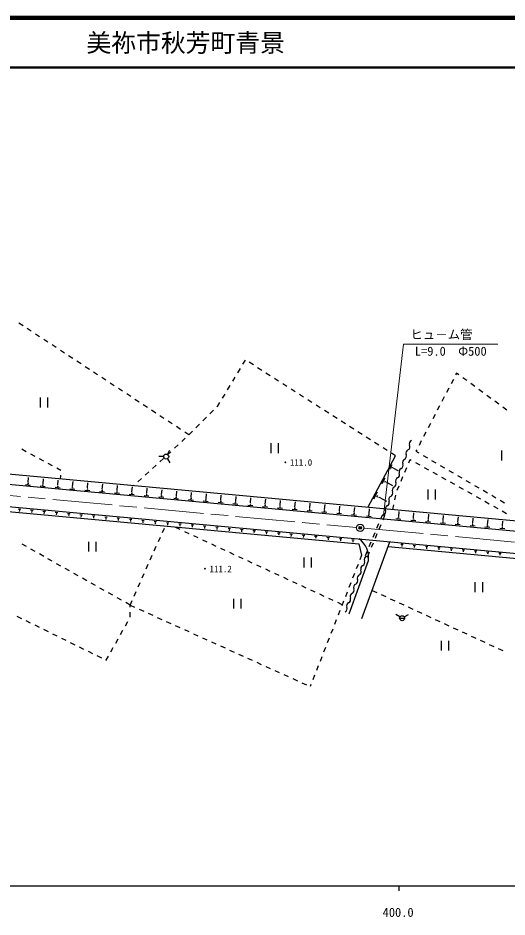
# Model space of a CAD drawing. Units: millimetres, scale not verified. Extents: x 40000 to 680000, y 20000 to 380000.
# Drawn here: x 391214 to 489790, y 198715 to 380000 of the extents above; entities that cross this region are included whole.
import ezdxf
from ezdxf.enums import TextEntityAlignment as Align

# ---------------------------------------------------------------- set-up
doc = ezdxf.new("R2010")
doc.units = ezdxf.units.MM
doc.header["$LTSCALE"] = 1000
doc.header["$PDMODE"] = 32
doc.header["$PDSIZE"] = 500
doc.linetypes.add('CHAIN', pattern=[18.5, 12, -1.5, 3.5, -1.5])
for name, color, linetype, lineweight in [('M-BGD', 7, 'Continuous', 25), ('M-BMK', 2, 'CHAIN', 13), ('M-BMK-SRVR', 3, 'Continuous', 25), ('M-STR-HTXT', 7, 'Continuous', 13), ('M-TTL', 2, 'Continuous', 140), ('M-TTL-BAND', 7, 'Continuous', 25), ('M-TTL-LINE', 7, 'Continuous', 50)]:
    doc.layers.add(name, color=color, linetype=linetype, lineweight=lineweight)
doc.layers.add('M-TTL-TXT', color=7, linetype='Continuous')
doc.styles.add('ＭＳ ゴシック', font='')
doc.styles.get('ＭＳ ゴシック').set_extended_font_data('MS Gothic')

msp = doc.modelspace()

# ---------------------------------------------------------------- linework, layer by layer
at = {"layer": 'M-BGD'}
for p, q in [((392230, 317917), (391394, 318466)), ((393901, 316819), (393066, 317368)), ((395573, 315721), (394737, 316270)), ((397244, 314623), (396409, 315172)), ((398916, 313525), (398080, 314074)), ((400588, 312427), (399752, 312976)), ((402259, 311328), (401423, 311878)), ((403931, 310230), (403095, 310779)), ((437011, 311019), (436496, 310163)), ((438677, 310027), (437834, 310566)), ((405602, 309132), (404766, 309681)), ((407274, 308034), (406438, 308583)), ((435980, 309306), (435464, 308449)), ((440362, 308950), (439519, 309488)), ((442047, 307872), (441204, 308411)), ((479632, 308400), (479434, 308018)), ((480090, 308061), (479632, 308400)), ((408945, 306936), (408109, 307485)), ((410617, 305838), (409781, 306387)), ((434948, 307593), (434432, 306736)), ((443732, 306795), (442889, 307334)), ((478973, 307131), (478511, 306244)), ((481697, 306870), (480894, 307465)), ((412288, 304740), (411453, 305289)), ((433916, 305879), (433401, 305023)), ((445417, 305718), (444575, 306257)), ((447102, 304641), (446260, 305179)), ((478050, 305357), (477589, 304470)), ((483304, 305679), (482501, 306275)), ((484911, 304488), (484107, 305084)), ((395677, 303465), (395677, 301465)), ((397177, 303465), (397177, 301465)), ((413960, 303641), (413124, 304190)), ((415631, 302543), (414796, 303092)), ((432885, 304166), (432369, 303309)), ((448787, 303563), (447945, 304102)), ((450472, 302486), (449630, 303025)), ((477127, 303582), (476666, 302695)), ((486518, 303298), (485714, 303893)), ((417303, 301445), (416467, 301994)), ((431390, 301684), (431318, 301611)), ((431853, 302453), (431390, 301684)), ((452157, 301409), (451315, 301948)), ((476204, 301808), (475743, 300921)), ((488125, 302107), (487321, 302702)), ((489732, 300916), (488928, 301512)), ((418975, 300347), (418139, 300896)), ((420646, 299249), (419810, 299798)), ((429196, 299490), (428489, 298783)), ((430610, 300904), (429903, 300197)), ((453843, 300332), (453000, 300870)), ((455528, 299254), (454685, 299793)), ((475282, 300033), (474820, 299146)), ((422318, 298151), (421482, 298700)), ((423989, 297052), (423153, 297602)), ((427782, 298076), (427075, 297369)), ((457213, 298177), (456370, 298716)), ((458898, 297100), (458055, 297639)), ((474359, 298259), (473898, 297372)), ((425661, 295954), (424825, 296503)), ((426368, 296661), (425661, 295954)), ((460583, 296023), (459740, 296561)), ((473436, 296485), (472975, 295597)), ((423475, 293900), (422739, 293223)), ((424946, 295255), (424211, 294578)), ((442173, 294246), (442173, 292246)), ((443673, 294246), (443673, 292246)), ((462268, 294945), (461425, 295484)), ((463953, 293868), (463111, 294407)), ((472514, 294710), (472052, 293823)), ((306061, 293631), (510199, 274857)), ((391973, 293088), (392853, 292614)), ((393733, 292139), (394613, 291664)), ((422003, 292546), (421267, 291869)), ((421340, 291999), (421840, 292865)), ((465638, 292791), (464796, 293329)), ((467323, 291714), (466481, 292252)), ((471591, 292936), (471435, 292637)), ((471435, 292637), (472008, 292303)), ((488670, 292776), (488670, 290776)), ((395493, 291189), (396373, 290714)), ((397253, 290239), (398133, 289765)), ((420590, 291566), (419590, 291566)), ((420532, 291192), (419796, 290514)), ((421340, 291133), (421840, 290266)), ((461734, 281322), (467323, 291714)), ((469970, 290290), (470257, 290976)), ((470257, 290976), (470480, 290851)), ((471353, 290363), (472226, 289875)), ((472872, 291800), (473737, 291297)), ((474601, 290793), (475465, 290290)), ((500906, 277720), (368912, 289859)), ((399013, 289290), (399877, 288824)), ((399877, 288824), (399875, 288805)), ((417588, 288483), (416853, 287806)), ((419060, 289837), (418324, 289160)), ((466152, 289009), (466663, 289958)), ((466581, 289237), (466708, 289474)), ((466866, 289199), (466898, 289258)), ((466882, 289228), (467797, 288736)), ((469199, 288444), (469584, 289367)), ((473099, 289386), (473971, 288898)), ((474844, 288410), (475717, 287922)), ((476329, 289787), (477193, 289284)), ((478057, 288780), (478921, 288277)), ((393270, 286363), (393362, 287359)), ((396258, 286089), (396349, 287085)), ((399245, 285814), (399337, 286810)), ((399792, 287808), (399726, 287025)), ((402232, 285539), (402324, 286535)), ((416117, 287128), (415381, 286451)), ((464608, 286137), (465227, 287288)), ((465128, 286414), (465282, 286702)), ((465473, 286367), (465512, 286439)), ((468427, 286599), (468813, 287522)), ((476590, 287434), (477462, 286945)), ((478335, 286457), (479208, 285969)), ((479786, 287774), (480650, 287271)), ((481514, 286767), (482378, 286264)), ((392727, 285911), (393722, 285820)), ((393123, 286126), (393372, 286103)), ((393239, 286366), (393301, 286361)), ((395714, 285637), (396710, 285545)), ((396110, 285851), (396359, 285828)), ((396227, 286092), (396289, 286086)), ((398701, 285362), (399697, 285270)), ((399098, 285576), (399347, 285554)), ((399214, 285817), (399276, 285811)), ((401689, 285087), (402685, 284996)), ((402085, 285302), (402334, 285279)), ((402201, 285542), (402264, 285536)), ((404676, 284812), (405672, 284721)), ((405072, 285027), (405321, 285004)), ((405189, 285267), (405251, 285262)), ((405220, 285264), (405311, 286260)), ((408060, 284752), (408309, 284729)), ((408176, 284993), (408238, 284987)), ((408207, 284990), (408299, 285986)), ((411163, 284718), (411226, 284712)), ((411195, 284715), (411286, 285711)), ((414182, 284440), (414274, 285436)), ((414645, 285774), (414526, 285664)), ((417169, 284166), (417261, 285161)), ((420157, 283891), (420248, 284887)), ((465493, 286403), (466698, 285755)), ((467656, 284754), (468041, 285677)), ((473839, 284893), (473839, 282893)), ((475339, 284893), (475339, 282893)), ((480080, 285481), (480953, 284992)), ((483242, 285761), (484106, 285258)), ((484970, 284754), (485835, 284251)), ((363078, 282864), (459906, 273959)), ((364899, 283701), (509787, 270376)), ((407664, 284538), (408659, 284446)), ((410651, 284263), (411647, 284171)), ((411047, 284477), (411296, 284455)), ((413638, 283988), (414634, 283897)), ((414035, 284203), (414284, 284180)), ((414151, 284443), (414213, 284437)), ((416626, 283713), (417622, 283622)), ((417022, 283928), (417271, 283905)), ((417138, 284168), (417201, 284163)), ((419613, 283439), (420609, 283347)), ((420009, 283653), (420258, 283630)), ((420126, 283894), (420188, 283888)), ((422600, 283164), (423596, 283072)), ((422997, 283379), (423246, 283356)), ((423113, 283619), (423175, 283613)), ((423144, 283616), (423236, 284612)), ((425588, 282889), (426584, 282798)), ((425984, 283104), (426233, 283081)), ((426100, 283344), (426163, 283338)), ((426132, 283341), (426223, 284337)), ((428972, 282829), (429221, 282806)), ((429088, 283069), (429150, 283064)), ((429119, 283067), (429211, 284062)), ((432106, 282792), (432198, 283788)), ((435094, 282517), (435185, 283513)), ((438081, 282242), (438173, 283238)), ((441069, 281968), (441160, 282963)), ((462950, 283056), (463686, 284424)), ((463568, 283385), (463752, 283727)), ((463979, 283329), (464026, 283415)), ((464003, 283372), (465518, 282557)), ((467177, 282821), (467364, 283803)), ((481826, 284504), (482699, 284016)), ((483571, 283528), (484444, 283040)), ((486699, 283748), (487563, 283245)), ((391264, 281025), (391762, 280979)), ((428575, 282614), (429571, 282523)), ((431563, 282340), (432558, 282248)), ((431959, 282554), (432208, 282531)), ((432075, 282795), (432137, 282789)), ((434550, 282065), (435546, 281973)), ((434946, 282280), (435195, 282257)), ((435063, 282520), (435125, 282514)), ((437537, 281790), (438533, 281699)), ((437934, 282005), (438183, 281982)), ((438050, 282245), (438112, 282239)), ((440525, 281515), (441521, 281424)), ((440921, 281730), (441170, 281707)), ((441037, 281970), (441100, 281965)), ((443512, 281241), (444508, 281149)), ((443909, 281455), (444158, 281432)), ((444025, 281696), (444087, 281690)), ((444056, 281693), (444148, 282689)), ((446896, 281181), (447145, 281158)), ((447012, 281421), (447074, 281415)), ((447043, 281418), (447135, 282414)), ((450000, 281146), (450062, 281140)), ((450031, 281143), (450122, 282139)), ((453018, 280869), (453110, 281864)), ((456006, 280594), (456097, 281590)), ((458993, 280319), (459084, 281315)), ((461980, 280044), (462072, 281040)), ((466802, 280856), (466989, 281839)), ((485317, 282551), (486190, 282063)), ((487062, 281575), (487935, 281087)), ((488427, 282741), (489291, 282238)), ((391440, 280883), (391564, 280872)), ((391491, 280753), (391468, 280504)), ((391475, 280754), (391506, 280751)), ((393754, 280796), (394252, 280750)), ((393929, 280654), (394054, 280643)), ((393980, 280524), (393957, 280275)), ((393964, 280525), (393996, 280522)), ((396243, 280567), (396741, 280521)), ((396419, 280425), (396543, 280414)), ((396470, 280295), (396447, 280046)), ((396454, 280296), (396485, 280294)), ((398733, 280338), (399231, 280292)), ((398908, 280196), (399033, 280185)), ((398959, 280066), (398936, 279817)), ((398943, 280067), (398975, 280065)), ((401222, 280109), (401720, 280063)), ((401398, 279967), (401522, 279956)), ((401448, 279837), (401426, 279588)), ((401433, 279838), (401464, 279836)), ((403712, 279880), (404210, 279834)), ((403887, 279738), (404012, 279727)), ((403938, 279608), (403915, 279359)), ((403922, 279610), (403954, 279607)), ((406201, 279651), (406699, 279605)), ((406377, 279509), (406501, 279498)), ((406427, 279379), (406405, 279130)), ((406412, 279381), (406443, 279378)), ((408691, 279422), (409189, 279376)), ((408866, 279280), (408991, 279269)), ((411180, 279193), (411678, 279147)), ((446500, 280966), (447495, 280874)), ((449487, 280691), (450483, 280600)), ((449883, 280906), (450132, 280883)), ((452474, 280417), (453470, 280325)), ((452871, 280631), (453120, 280608)), ((452987, 280871), (453049, 280866)), ((455462, 280142), (456458, 280050)), ((455858, 280356), (456107, 280333)), ((455974, 280597), (456037, 280591)), ((458449, 279867), (459445, 279775)), ((458846, 280082), (459094, 280059)), ((458962, 280322), (459024, 280316)), ((461437, 279592), (462432, 279501)), ((461833, 279807), (462082, 279784)), ((461949, 280047), (462011, 280042)), ((464658, 279846), (464272, 278923)), ((464658, 279846), (465119, 279653)), ((465119, 279653), (464734, 278730)), ((467808, 279257), (468057, 279235)), ((467924, 279498), (467986, 279492)), ((467955, 279495), (468047, 280491)), ((470911, 279223), (470974, 279217)), ((470942, 279220), (471034, 280216)), ((473930, 278945), (474021, 279941)), ((476917, 278671), (477009, 279666)), ((479905, 278396), (479996, 279392)), ((488808, 280599), (489680, 280110)), ((408917, 279150), (408894, 278901)), ((408901, 279152), (408933, 279149)), ((411356, 279051), (411480, 279040)), ((411406, 278921), (411384, 278672)), ((411391, 278923), (411422, 278920)), ((413670, 278964), (414168, 278918)), ((413845, 278822), (413970, 278811)), ((413896, 278692), (413873, 278443)), ((413880, 278694), (413912, 278691)), ((416159, 278735), (416657, 278689)), ((416335, 278594), (416459, 278582)), ((416385, 278463), (416363, 278214)), ((416370, 278465), (416401, 278462)), ((418649, 278506), (419147, 278460)), ((418824, 278365), (418949, 278353)), ((418875, 278234), (418852, 277985)), ((418859, 278236), (418891, 278233)), ((421138, 278277), (421636, 278231)), ((421314, 278136), (421438, 278124)), ((421364, 278005), (421342, 277756)), ((421349, 278007), (421380, 278004)), ((423628, 278048), (424126, 278003)), ((423803, 277907), (423928, 277895)), ((423854, 277776), (423831, 277528)), ((423838, 277778), (423870, 277775)), ((426117, 277819), (426615, 277774)), ((426293, 277678), (426417, 277666)), ((426343, 277548), (426321, 277299)), ((426328, 277549), (426359, 277546)), ((428607, 277590), (429105, 277545)), ((428782, 277449), (428907, 277437)), ((463887, 278001), (463501, 277078)), ((464348, 277808), (463962, 276885)), ((467411, 279043), (468407, 278951)), ((470399, 278768), (471395, 278676)), ((470795, 278983), (471044, 278960)), ((473386, 278493), (474382, 278402)), ((473782, 278708), (474031, 278685)), ((473899, 278948), (473961, 278943)), ((476374, 278219), (477369, 278127)), ((476770, 278433), (477019, 278410)), ((476886, 278674), (476948, 278668)), ((479361, 277944), (480357, 277852)), ((479757, 278158), (480006, 278136)), ((479874, 278399), (479936, 278393)), ((482348, 277669), (483344, 277578)), ((482745, 277884), (482994, 277861)), ((482861, 278124), (482923, 278118)), ((482892, 278121), (482984, 279117)), ((485336, 277394), (486332, 277303)), ((485732, 277609), (485981, 277586)), ((485848, 277849), (485911, 277844)), ((485879, 277846), (485971, 278842)), ((488836, 277575), (488898, 277569)), ((488867, 277572), (488958, 278568)), ((420319, 276236), (420725, 277149)), ((423906, 276824), (422999, 277244)), ((425721, 275983), (424813, 276403)), ((427535, 275142), (426628, 275562)), ((428833, 277319), (428810, 277070)), ((428817, 277320), (428848, 277317)), ((431096, 277361), (431594, 277316)), ((431272, 277220), (431396, 277208)), ((431322, 277090), (431300, 276841)), ((431307, 277091), (431338, 277088)), ((433586, 277133), (434084, 277087)), ((433761, 276991), (433886, 276979)), ((433812, 276861), (433789, 276612)), ((433796, 276862), (433827, 276859)), ((436075, 276904), (436573, 276858)), ((436251, 276762), (436375, 276750)), ((436301, 276632), (436279, 276383)), ((436286, 276633), (436317, 276630)), ((438565, 276675), (439063, 276629)), ((438740, 276533), (438865, 276522)), ((438791, 276403), (438768, 276154)), ((438775, 276404), (438806, 276401)), ((441054, 276446), (441552, 276400)), ((441230, 276304), (441354, 276293)), ((441280, 276174), (441258, 275925)), ((441265, 276175), (441296, 276172)), ((443544, 276217), (444042, 276171)), ((443719, 276075), (443844, 276064)), ((443770, 275945), (443747, 275696)), ((443754, 275946), (443785, 275943)), ((446033, 275988), (446531, 275942)), ((446209, 275846), (446333, 275835)), ((446259, 275716), (446236, 275467)), ((446244, 275717), (446275, 275714)), ((448523, 275759), (449021, 275713)), ((448698, 275617), (448823, 275606)), ((463115, 276155), (462730, 275233)), ((463577, 275962), (463191, 275040)), ((488323, 277120), (489319, 277028)), ((488719, 277334), (488968, 277311)), ((392907, 273400), (392035, 273891)), ((405433, 274391), (405433, 272391)), ((406933, 274391), (406933, 272391)), ((419506, 274408), (419912, 275322)), ((429350, 274301), (428443, 274721)), ((431165, 273460), (430257, 273880)), ((448749, 275487), (448726, 275238)), ((448733, 275488), (448764, 275486)), ((451012, 275530), (451510, 275484)), ((451188, 275388), (451312, 275377)), ((451238, 275258), (451215, 275009)), ((451223, 275259), (451254, 275257)), ((453502, 275301), (454000, 275255)), ((453677, 275159), (453802, 275148)), ((453728, 275029), (453705, 274780)), ((453712, 275031), (453743, 275028)), ((455991, 275072), (456489, 275026)), ((456167, 274930), (456291, 274919)), ((456217, 274800), (456194, 274551)), ((456202, 274802), (456233, 274799)), ((458481, 274843), (458979, 274797)), ((458656, 274701), (458781, 274690)), ((458707, 274571), (458684, 274322)), ((458691, 274573), (458722, 274570)), ((459906, 273959), (460484, 271684)), ((460553, 258922), (466165, 274387)), ((462344, 274310), (461958, 273387)), ((462805, 274117), (462420, 273194)), ((468397, 273931), (468890, 273886)), ((468571, 273791), (468694, 273779)), ((394649, 272418), (393778, 272909)), ((418693, 272581), (419099, 273495)), ((432979, 272619), (432072, 273039)), ((434794, 271778), (433886, 272198)), ((461573, 272465), (461187, 271542)), ((462034, 272272), (461648, 271349)), ((465812, 273416), (509696, 269380)), ((468621, 273662), (468599, 273421)), ((468606, 273663), (468637, 273660)), ((470882, 273703), (471370, 273658)), ((471053, 273564), (471175, 273552)), ((471103, 273436), (471082, 273202)), ((471088, 273437), (471118, 273435)), ((473361, 273475), (473844, 273430)), ((473531, 273337), (473652, 273326)), ((473580, 273211), (473560, 272984)), ((473565, 273212), (473595, 273209)), ((475835, 273247), (476314, 273203)), ((476004, 273111), (476124, 273100)), ((476053, 272986), (476033, 272766)), ((476038, 272987), (476068, 272984)), ((478305, 273020), (478779, 272976)), ((478472, 272885), (478590, 272874)), ((478520, 272761), (478501, 272549)), ((478506, 272762), (478535, 272760)), ((480770, 272793), (481239, 272750)), ((480935, 272660), (481053, 272649)), ((480983, 272537), (480964, 272332)), ((480969, 272538), (480998, 272536)), ((483230, 272567), (483695, 272524)), ((483394, 272435), (483510, 272424)), ((483441, 272313), (483423, 272116)), ((483427, 272315), (483456, 272312)), ((485686, 272341), (486146, 272299)), ((485848, 272210), (485963, 272200)), ((485895, 272090), (485877, 271899)), ((485880, 272091), (485909, 272089)), ((488137, 272116), (488592, 272074)), ((488297, 271986), (488411, 271976)), ((396391, 271436), (395520, 271927)), ((398134, 270454), (397263, 270945)), ((417880, 270754), (418286, 271667)), ((436608, 270937), (435701, 271357)), ((438423, 270096), (437516, 270516)), ((448845, 271214), (448845, 269214)), ((450345, 271214), (450345, 269214)), ((457968, 259860), (461861, 270588)), ((460484, 271684), (460119, 270753)), ((461187, 271542), (461648, 271349)), ((488343, 271867), (488326, 271684)), ((488329, 271869), (488357, 271866)), ((399876, 269472), (399005, 269963)), ((401618, 268490), (400747, 268981)), ((417067, 268926), (417473, 269840)), ((440238, 269255), (439330, 269675)), ((442052, 268414), (441145, 268834)), ((459755, 269822), (459390, 268891)), ((403361, 267508), (402490, 267999)), ((405103, 266527), (404232, 267017)), ((416254, 267099), (416660, 268013)), ((443867, 267573), (442959, 267993)), ((445681, 266732), (444774, 267152)), ((459025, 267959), (458661, 267028)), ((406846, 265545), (405974, 266036)), ((408588, 264563), (407717, 265054)), ((415441, 265272), (415847, 266185)), ((447496, 265891), (446589, 266311)), ((449311, 265050), (448403, 265471)), ((458296, 266097), (457931, 265166)), ((483333, 266223), (483333, 264223)), ((484833, 266223), (484833, 264223)), ((410330, 263581), (409459, 264072)), ((412073, 262599), (411201, 263090)), ((414628, 263444), (415034, 264358)), ((434627, 262895), (434627, 260895)), ((436127, 262895), (436127, 260895)), ((451125, 264209), (450218, 264630)), ((452940, 263368), (452032, 263789)), ((454754, 262527), (453847, 262948)), ((457567, 264235), (457202, 263304)), ((462607, 264583), (463515, 264164)), ((464423, 263745), (465331, 263326)), ((466239, 262907), (467147, 262488)), ((413815, 261617), (412944, 262108)), ((413815, 261617), (414222, 262531)), ((413815, 261617), (414726, 261205)), ((413822, 261191), (413815, 261617)), ((456569, 261686), (455662, 262107)), ((456838, 262373), (456473, 261441)), ((468055, 262069), (468963, 261650)), ((469871, 261231), (470779, 260812)), ((390995, 259380), (391892, 258938)), ((413852, 259207), (413837, 260191)), ((415637, 260793), (416548, 260381)), ((417460, 259969), (418371, 259557)), ((456108, 260510), (455744, 259579)), ((468218, 259222), (467352, 259722)), ((469084, 259222), (469950, 259722)), ((471687, 260393), (472595, 259974)), ((473503, 259555), (474411, 259136)), ((392788, 258496), (393685, 258054)), ((394582, 257611), (395479, 257169)), ((412866, 257449), (413356, 258321)), ((413845, 259194), (413852, 259207)), ((419282, 259144), (420193, 258732)), ((421104, 258320), (422015, 257908)), ((422927, 257496), (423838, 257084)), ((455379, 258648), (455015, 257717)), ((468151, 258972), (469151, 258972)), ((475319, 258717), (476227, 258298)), ((477135, 257879), (478043, 257460)), ((396376, 256727), (397273, 256285)), ((398170, 255843), (399067, 255401)), ((411888, 255705), (412377, 256577)), ((424749, 256672), (425660, 256260)), ((426571, 255848), (427482, 255436)), ((454650, 256786), (454285, 255854)), ((478951, 257041), (479859, 256622)), ((480767, 256203), (481675, 255784)), ((399964, 254959), (400861, 254516)), ((401758, 254074), (402655, 253632)), ((410910, 253960), (411399, 254832)), ((428393, 255024), (429305, 254612)), ((430216, 254199), (431127, 253787)), ((453921, 254923), (453556, 253992)), ((476526, 254424), (476526, 252424)), ((478026, 254424), (478026, 252424)), ((482583, 255365), (483491, 254946)), ((484399, 254527), (485307, 254108)), ((403552, 253190), (404449, 252748)), ((405346, 252306), (406243, 251864)), ((409932, 252216), (410421, 253088)), ((432038, 253375), (432949, 252963)), ((433860, 252551), (434771, 252139)), ((453192, 253061), (452827, 252130)), ((486215, 253689), (487123, 253270)), ((488031, 252851), (488939, 252432)), ((407140, 251421), (408037, 250979)), ((408933, 250537), (408979, 250515)), ((408979, 250515), (409443, 251343)), ((435683, 251727), (436594, 251315)), ((437505, 250903), (438416, 250491)), ((452462, 251199), (452098, 250267)), ((439327, 250079), (440238, 249667)), ((441149, 249254), (442061, 248842)), ((442972, 248430), (443883, 248018)), ((451733, 249336), (451369, 248405)), ((444794, 247606), (445705, 247194)), ((446616, 246782), (447527, 246370)), ((451004, 247474), (450639, 246543)), ((448439, 245958), (449350, 245546)), ((450275, 245612), (450114, 245200))]:
    msp.add_line(p, q, dxfattribs=at)
for centre in [(421090, 291566), (468651, 258972)]:
    msp.add_circle(centre, 500, dxfattribs=at)
for centre, radius, start, end in [((469492, 293556), 725, 296.1566, 23.36224), ((470823, 294131), 725, 116.1566, 203.36224), ((468800, 291679), 725, 296.1566, 23.36224), ((470131, 292254), 725, 116.1566, 203.36224), ((468108, 289803), 725, 296.1566, 23.36224), ((469439, 290378), 725, 116.1566, 203.36224), ((468747, 288501), 725, 116.1566, 203.36224), ((468055, 286625), 725, 116.1566, 203.36224), ((467416, 287926), 725, 296.1566, 23.36224), ((467363, 284748), 725, 116.1566, 203.36224), ((466724, 286050), 725, 296.1566, 23.36224), ((466671, 282872), 725, 116.1566, 203.36224), ((466032, 284173), 725, 296.1566, 23.36224), ((465979, 280995), 725, 116.1566, 203.36224), ((465340, 282297), 725, 296.1566, 23.36224), ((464648, 280420), 725, 296.1566, 23.36224), ((457101, 271138), 4792, 353.40549, 52.8049), ((460393, 270230), 725, 295.55734, 22.76298), ((461731, 270792), 725, 115.55734, 202.76298), ((459682, 268361), 725, 295.55734, 22.76298), ((461019, 268922), 725, 115.55734, 202.76298), ((458970, 266492), 725, 295.55734, 22.76298), ((460307, 267053), 725, 115.55734, 202.76298), ((458259, 264623), 725, 295.55734, 22.76298), ((459596, 265184), 725, 115.55734, 202.76298), ((457547, 262754), 725, 295.55734, 22.76298), ((458884, 263315), 725, 115.55734, 202.76298), ((456836, 260885), 725, 295.55734, 22.76298), ((458173, 261446), 725, 115.55734, 202.76298)]:
    msp.add_arc(centre, radius, start, end, dxfattribs=at)
at = {"layer": 'M-BMK'}
for p, q in [((361371, 286285), (459457, 277264)), ((460950, 277126), (509993, 272616))]:
    msp.add_line(p, q, dxfattribs=at)
at = {"layer": 'M-BMK-SRVR'}
msp.add_circle((460203, 277195), 750, dxfattribs=at)
msp.add_point((460203, 277195), dxfattribs=at)
at = {"layer": 'M-STR-HTXT'}
for p, q in [((464888, 279749), (468953, 314224)), ((468953, 314224), (487953, 314224))]:
    msp.add_line(p, q, dxfattribs=at)
at = {"layer": 'M-TTL'}
msp.add_line((680000, 380000), (40000, 380000), dxfattribs=at)
at = {"layer": 'M-TTL-BAND'}
for p, q in [((40000, 205000), (579000, 205000)), ((468000, 205000), (468000, 204000))]:
    msp.add_line(p, q, dxfattribs=at)
at = {"layer": 'M-TTL-LINE'}
msp.add_line((40000, 370000), (680000, 370000), dxfattribs=at)

# ---------------------------------------------------------------- texts
at = {"layer": 'M-BGD', "style": 'ＭＳ ゴシック'}
for s, p in [('・111.0', (444183, 290369)), ('・111.2', (427977, 268907))]:
    msp.add_text(s, height=1320, dxfattribs=at).set_placement(p, align=Align.MIDDLE_LEFT)
at = {"layer": 'M-STR-HTXT', "style": 'ＭＳ ゴシック'}
msp.add_text('ヒュ－ム管', height=1833, dxfattribs=at).set_placement((470328, 314724), align=Align.BOTTOM_LEFT)
msp.add_text('L=9.0\u3000Φ500', height=1833, dxfattribs=at).set_placement((478453, 313724), align=Align.TOP_CENTER)
at = {"layer": 'M-TTL-BAND', "style": 'ＭＳ ゴシック'}
msp.add_text('400.0', height=1833, dxfattribs=at).set_placement((467844, 198195), align=Align.BOTTOM_CENTER)
at = {"layer": 'M-TTL-TXT', "style": 'ＭＳ ゴシック'}
msp.add_text('美祢市秋芳町青景', height=3666, dxfattribs=at).set_placement((405024, 375000), align=Align.MIDDLE_LEFT)

doc.saveas('drawing.dxf')
